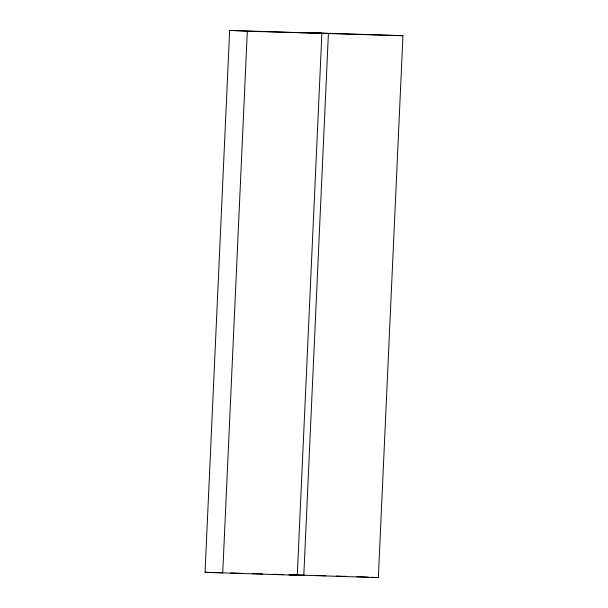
<?xml version="1.0" encoding="UTF-8"?>
<svg xmlns="http://www.w3.org/2000/svg" width="608" height="608" viewBox="0 0 608 608"><rect width="100%" height="100%" fill="white"/><g stroke="black" fill="none" stroke-linecap="round" stroke-linejoin="round"><path stroke-width="0.91" d="M205.048 572.295L229.657 30.4L321.883 33.364L297.274 575.267L205.048 572.295L207.875 572.379M222.718 573.116L247.327 31.213L321.883 33.364M303.795 575.449L328.404 33.554L402.952 35.705L378.343 577.6L290.768 574.849M209.768 572.432L222.034 572.789M230.523 573.032L241.847 573.359M252.229 573.656L262.61 573.96M272.992 574.256L283.32 574.621M293.672 574.856L304.996 575.183M315.377 575.48L325.759 575.776M336.133 576.08L346.514 576.376M356.896 576.673L368.114 577.129M402.952 35.705L310.726 32.733L328.404 33.554M229.657 30.4L247.327 31.213M371.838 577.296L378.343 577.6M288.899 574.879L297.274 575.267"/></g></svg>
